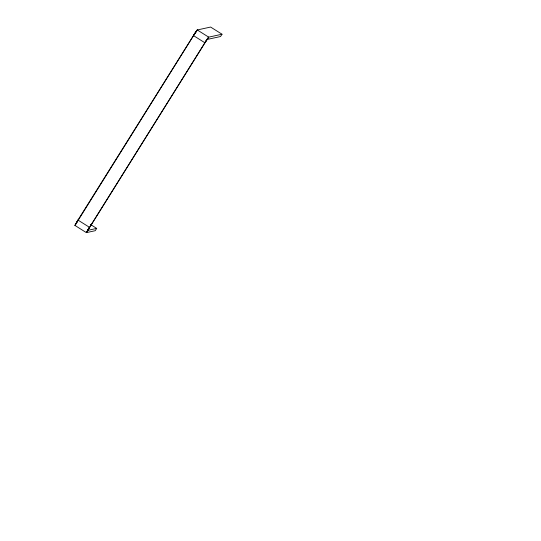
<?xml version="1.0" encoding="UTF-8"?>
<svg xmlns="http://www.w3.org/2000/svg" width="541" height="541" viewBox="0 0 541 541"><rect width="100%" height="100%" fill="white"/><g stroke="black" fill="none" stroke-linecap="round" stroke-linejoin="round"><path stroke-width="0.81" d="M90.279 224.373L96.697 228.41L95.216 230.703L86.384 232.637L74.949 225.448L76.552 222.77M88.352 229.208L86.371 232.637L89.224 227.49M86.384 232.637L207.075 39.243L208.691 37.146L222.02 34.225L220.539 36.524L207.257 39.432L206.405 40.528L88.102 229.668M76.403 223.176L76.518 222.831M88.021 229.817L87.818 230.351L96.697 228.41M76.639 222.594L77.099 221.769L76.612 222.642M88.467 229.012L89.373 227.247L77.965 220.072L195.815 31.851L197.282 29.965L210.611 27.05L222.02 34.225M76.734 222.081L74.949 225.448L193.834 35.124M76.883 221.83L77.965 220.072M195.849 32.25L197.282 29.965L208.691 37.146L204.816 42.725L193.407 35.55L195.849 32.25L195.085 33.231M193.563 35.307L194.868 33.272M205.154 42.184L208.691 37.146M194.077 34.739L194.983 33.373M195.078 32.954L197.282 29.965M77.343 221.35L78.147 220.031L77.343 221.35"/></g></svg>
